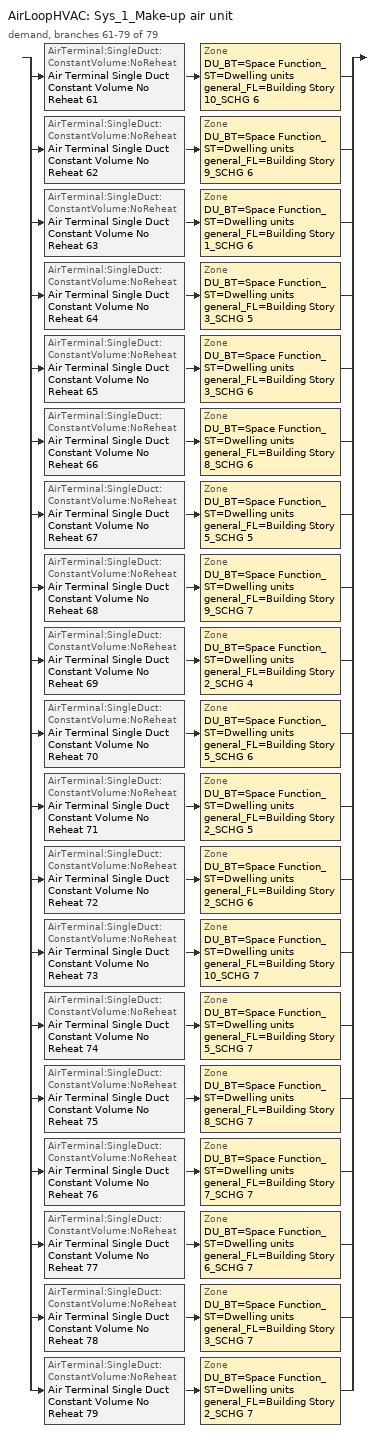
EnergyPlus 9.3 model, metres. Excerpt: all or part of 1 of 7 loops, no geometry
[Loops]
AirLoopHVAC 'Sys_1_Make-up air unit'
 demand, branches 61-79 of 79: split
  | AirTerminal:SingleDuct:ConstantVolume:NoReheat 'Air Terminal Single Duct Constant Volume No Reheat 61' > Zone 'DU_BT=Space Function_ST=Dwelling units general_FL=Building Story 10_SCHG 6'
  | AirTerminal:SingleDuct:ConstantVolume:NoReheat 'Air Terminal Single Duct Constant Volume No Reheat 62' > Zone 'DU_BT=Space Function_ST=Dwelling units general_FL=Building Story 9_SCHG 6'
  | AirTerminal:SingleDuct:ConstantVolume:NoReheat 'Air Terminal Single Duct Constant Volume No Reheat 63' > Zone 'DU_BT=Space Function_ST=Dwelling units general_FL=Building Story 1_SCHG 6'
  | AirTerminal:SingleDuct:ConstantVolume:NoReheat 'Air Terminal Single Duct Constant Volume No Reheat 64' > Zone 'DU_BT=Space Function_ST=Dwelling units general_FL=Building Story 3_SCHG 5'
  | AirTerminal:SingleDuct:ConstantVolume:NoReheat 'Air Terminal Single Duct Constant Volume No Reheat 65' > Zone 'DU_BT=Space Function_ST=Dwelling units general_FL=Building Story 3_SCHG 6'
  | AirTerminal:SingleDuct:ConstantVolume:NoReheat 'Air Terminal Single Duct Constant Volume No Reheat 66' > Zone 'DU_BT=Space Function_ST=Dwelling units general_FL=Building Story 8_SCHG 6'
  | AirTerminal:SingleDuct:ConstantVolume:NoReheat 'Air Terminal Single Duct Constant Volume No Reheat 67' > Zone 'DU_BT=Space Function_ST=Dwelling units general_FL=Building Story 5_SCHG 5'
  | AirTerminal:SingleDuct:ConstantVolume:NoReheat 'Air Terminal Single Duct Constant Volume No Reheat 68' > Zone 'DU_BT=Space Function_ST=Dwelling units general_FL=Building Story 9_SCHG 7'
  | AirTerminal:SingleDuct:ConstantVolume:NoReheat 'Air Terminal Single Duct Constant Volume No Reheat 69' > Zone 'DU_BT=Space Function_ST=Dwelling units general_FL=Building Story 2_SCHG 4'
  | AirTerminal:SingleDuct:ConstantVolume:NoReheat 'Air Terminal Single Duct Constant Volume No Reheat 70' > Zone 'DU_BT=Space Function_ST=Dwelling units general_FL=Building Story 5_SCHG 6'
  | AirTerminal:SingleDuct:ConstantVolume:NoReheat 'Air Terminal Single Duct Constant Volume No Reheat 71' > Zone 'DU_BT=Space Function_ST=Dwelling units general_FL=Building Story 2_SCHG 5'
  | AirTerminal:SingleDuct:ConstantVolume:NoReheat 'Air Terminal Single Duct Constant Volume No Reheat 72' > Zone 'DU_BT=Space Function_ST=Dwelling units general_FL=Building Story 2_SCHG 6'
  | AirTerminal:SingleDuct:ConstantVolume:NoReheat 'Air Terminal Single Duct Constant Volume No Reheat 73' > Zone 'DU_BT=Space Function_ST=Dwelling units general_FL=Building Story 10_SCHG 7'
  | AirTerminal:SingleDuct:ConstantVolume:NoReheat 'Air Terminal Single Duct Constant Volume No Reheat 74' > Zone 'DU_BT=Space Function_ST=Dwelling units general_FL=Building Story 5_SCHG 7'
  | AirTerminal:SingleDuct:ConstantVolume:NoReheat 'Air Terminal Single Duct Constant Volume No Reheat 75' > Zone 'DU_BT=Space Function_ST=Dwelling units general_FL=Building Story 8_SCHG 7'
  | AirTerminal:SingleDuct:ConstantVolume:NoReheat 'Air Terminal Single Duct Constant Volume No Reheat 76' > Zone 'DU_BT=Space Function_ST=Dwelling units general_FL=Building Story 7_SCHG 7'
  | AirTerminal:SingleDuct:ConstantVolume:NoReheat 'Air Terminal Single Duct Constant Volume No Reheat 77' > Zone 'DU_BT=Space Function_ST=Dwelling units general_FL=Building Story 6_SCHG 7'
  | AirTerminal:SingleDuct:ConstantVolume:NoReheat 'Air Terminal Single Duct Constant Volume No Reheat 78' > Zone 'DU_BT=Space Function_ST=Dwelling units general_FL=Building Story 3_SCHG 7'
  | AirTerminal:SingleDuct:ConstantVolume:NoReheat 'Air Terminal Single Duct Constant Volume No Reheat 79' > Zone 'DU_BT=Space Function_ST=Dwelling units general_FL=Building Story 2_SCHG 7'
[ZoneControl:Thermostat]
Name | Zone or ZoneList | Control Type Schedule | Control 1
DU_BT=Space Function_ST=Dwelling units general_FL=Building Story 10_SCHG 6 Thermostat | DU_BT=Space Function_ST=Dwelling units general_FL=Building Story 10_SCHG 6 | DU_BT=Space Function_ST=Dwelling units general_FL=Building Story 10_SCHG 6 Thermostat Schedule | Space Function Dwelling units general Thermostat 219
DU_BT=Space Function_ST=Dwelling units general_FL=Building Story 10_SCHG 7 Thermostat | DU_BT=Space Function_ST=Dwelling units general_FL=Building Story 10_SCHG 7 | DU_BT=Space Function_ST=Dwelling units general_FL=Building Story 10_SCHG 7 Thermostat Schedule | Space Function Dwelling units general Thermostat 231
DU_BT=Space Function_ST=Dwelling units general_FL=Building Story 1_SCHG 6 Thermostat | DU_BT=Space Function_ST=Dwelling units general_FL=Building Story 1_SCHG 6 | DU_BT=Space Function_ST=Dwelling units general_FL=Building Story 1_SCHG 6 Thermostat Schedule | Space Function Dwelling units general Thermostat 221
DU_BT=Space Function_ST=Dwelling units general_FL=Building Story 2_SCHG 4 Thermostat | DU_BT=Space Function_ST=Dwelling units general_FL=Building Story 2_SCHG 4 | DU_BT=Space Function_ST=Dwelling units general_FL=Building Story 2_SCHG 4 Thermostat Schedule | Space Function Dwelling units general Thermostat 227
DU_BT=Space Function_ST=Dwelling units general_FL=Building Story 2_SCHG 5 Thermostat | DU_BT=Space Function_ST=Dwelling units general_FL=Building Story 2_SCHG 5 | DU_BT=Space Function_ST=Dwelling units general_FL=Building Story 2_SCHG 5 Thermostat Schedule | Space Function Dwelling units general Thermostat 229
DU_BT=Space Function_ST=Dwelling units general_FL=Building Story 2_SCHG 6 Thermostat | DU_BT=Space Function_ST=Dwelling units general_FL=Building Story 2_SCHG 6 | DU_BT=Space Function_ST=Dwelling units general_FL=Building Story 2_SCHG 6 Thermostat Schedule | Space Function Dwelling units general Thermostat 230
DU_BT=Space Function_ST=Dwelling units general_FL=Building Story 2_SCHG 7 Thermostat | DU_BT=Space Function_ST=Dwelling units general_FL=Building Story 2_SCHG 7 | DU_BT=Space Function_ST=Dwelling units general_FL=Building Story 2_SCHG 7 Thermostat Schedule | Space Function Dwelling units general Thermostat 237
DU_BT=Space Function_ST=Dwelling units general_FL=Building Story 3_SCHG 5 Thermostat | DU_BT=Space Function_ST=Dwelling units general_FL=Building Story 3_SCHG 5 | DU_BT=Space Function_ST=Dwelling units general_FL=Building Story 3_SCHG 5 Thermostat Schedule | Space Function Dwelling units general Thermostat 222
DU_BT=Space Function_ST=Dwelling units general_FL=Building Story 3_SCHG 6 Thermostat | DU_BT=Space Function_ST=Dwelling units general_FL=Building Story 3_SCHG 6 | DU_BT=Space Function_ST=Dwelling units general_FL=Building Story 3_SCHG 6 Thermostat Schedule | Space Function Dwelling units general Thermostat 223
DU_BT=Space Function_ST=Dwelling units general_FL=Building Story 3_SCHG 7 Thermostat | DU_BT=Space Function_ST=Dwelling units general_FL=Building Story 3_SCHG 7 | DU_BT=Space Function_ST=Dwelling units general_FL=Building Story 3_SCHG 7 Thermostat Schedule | Space Function Dwelling units general Thermostat 236
DU_BT=Space Function_ST=Dwelling units general_FL=Building Story 5_SCHG 5 Thermostat | DU_BT=Space Function_ST=Dwelling units general_FL=Building Story 5_SCHG 5 | DU_BT=Space Function_ST=Dwelling units general_FL=Building Story 5_SCHG 5 Thermostat Schedule | Space Function Dwelling units general Thermostat 225
DU_BT=Space Function_ST=Dwelling units general_FL=Building Story 5_SCHG 6 Thermostat | DU_BT=Space Function_ST=Dwelling units general_FL=Building Story 5_SCHG 6 | DU_BT=Space Function_ST=Dwelling units general_FL=Building Story 5_SCHG 6 Thermostat Schedule | Space Function Dwelling units general Thermostat 228
DU_BT=Space Function_ST=Dwelling units general_FL=Building Story 5_SCHG 7 Thermostat | DU_BT=Space Function_ST=Dwelling units general_FL=Building Story 5_SCHG 7 | DU_BT=Space Function_ST=Dwelling units general_FL=Building Story 5_SCHG 7 Thermostat Schedule | Space Function Dwelling units general Thermostat 232
DU_BT=Space Function_ST=Dwelling units general_FL=Building Story 6_SCHG 7 Thermostat | DU_BT=Space Function_ST=Dwelling units general_FL=Building Story 6_SCHG 7 | DU_BT=Space Function_ST=Dwelling units general_FL=Building Story 6_SCHG 7 Thermostat Schedule | Space Function Dwelling units general Thermostat 235
DU_BT=Space Function_ST=Dwelling units general_FL=Building Story 7_SCHG 7 Thermostat | DU_BT=Space Function_ST=Dwelling units general_FL=Building Story 7_SCHG 7 | DU_BT=Space Function_ST=Dwelling units general_FL=Building Story 7_SCHG 7 Thermostat Schedule | Space Function Dwelling units general Thermostat 234
DU_BT=Space Function_ST=Dwelling units general_FL=Building Story 8_SCHG 6 Thermostat | DU_BT=Space Function_ST=Dwelling units general_FL=Building Story 8_SCHG 6 | DU_BT=Space Function_ST=Dwelling units general_FL=Building Story 8_SCHG 6 Thermostat Schedule | Space Function Dwelling units general Thermostat 224
DU_BT=Space Function_ST=Dwelling units general_FL=Building Story 8_SCHG 7 Thermostat | DU_BT=Space Function_ST=Dwelling units general_FL=Building Story 8_SCHG 7 | DU_BT=Space Function_ST=Dwelling units general_FL=Building Story 8_SCHG 7 Thermostat Schedule | Space Function Dwelling units general Thermostat 233
DU_BT=Space Function_ST=Dwelling units general_FL=Building Story 9_SCHG 6 Thermostat | DU_BT=Space Function_ST=Dwelling units general_FL=Building Story 9_SCHG 6 | DU_BT=Space Function_ST=Dwelling units general_FL=Building Story 9_SCHG 6 Thermostat Schedule | Space Function Dwelling units general Thermostat 220
DU_BT=Space Function_ST=Dwelling units general_FL=Building Story 9_SCHG 7 Thermostat | DU_BT=Space Function_ST=Dwelling units general_FL=Building Story 9_SCHG 7 | DU_BT=Space Function_ST=Dwelling units general_FL=Building Story 9_SCHG 7 Thermostat Schedule | Space Function Dwelling units general Thermostat 226
[ThermostatSetpoint:DualSetpoint] Heating Setpoint Temperature Schedule=NECB-G-Thermostat Setpoint-Heating; Cooling Setpoint Temperature Schedule=NECB-G-Thermostat Setpoint-Cooling
Space Function Dwelling units general Thermostat 219; Space Function Dwelling units general Thermostat 231; Space Function Dwelling units general Thermostat 221; Space Function Dwelling units general Thermostat 227; Space Function Dwelling units general Thermostat 229; Space Function Dwelling units general Thermostat 230; Space Function Dwelling units general Thermostat 237; Space Function Dwelling units general Thermostat 222; Space Function Dwelling units general Thermostat 223; Space Function Dwelling units general Thermostat 236; Space Function Dwelling units general Thermostat 225; Space Function Dwelling units general Thermostat 228; Space Function Dwelling units general Thermostat 232; Space Function Dwelling units general Thermostat 235; Space Function Dwelling units general Thermostat 234; Space Function Dwelling units general Thermostat 224; Space Function Dwelling units general Thermostat 233; Space Function Dwelling units general Thermostat 220; Space Function Dwelling units general Thermostat 226
[Zone equipment]
DU_BT=Space Function_ST=Dwelling units general_FL=Building Story 10_SCHG 6: DU_BT=Space Function_ST=Dwelling units general_FL=Building Story 10_SCHG 6 PTAC, Zone HVAC Baseboard Convective Water 61, Air Terminal Single Duct Constant Volume No Reheat 61
DU_BT=Space Function_ST=Dwelling units general_FL=Building Story 10_SCHG 7: DU_BT=Space Function_ST=Dwelling units general_FL=Building Story 10_SCHG 7 PTAC, Zone HVAC Baseboard Convective Water 73, Air Terminal Single Duct Constant Volume No Reheat 73
DU_BT=Space Function_ST=Dwelling units general_FL=Building Story 1_SCHG 6: DU_BT=Space Function_ST=Dwelling units general_FL=Building Story 1_SCHG 6 PTAC, Zone HVAC Baseboard Convective Water 63, Air Terminal Single Duct Constant Volume No Reheat 63
DU_BT=Space Function_ST=Dwelling units general_FL=Building Story 2_SCHG 4: DU_BT=Space Function_ST=Dwelling units general_FL=Building Story 2_SCHG 4 PTAC, Zone HVAC Baseboard Convective Water 69, Air Terminal Single Duct Constant Volume No Reheat 69
DU_BT=Space Function_ST=Dwelling units general_FL=Building Story 2_SCHG 5: DU_BT=Space Function_ST=Dwelling units general_FL=Building Story 2_SCHG 5 PTAC, Zone HVAC Baseboard Convective Water 71, Air Terminal Single Duct Constant Volume No Reheat 71
DU_BT=Space Function_ST=Dwelling units general_FL=Building Story 2_SCHG 6: DU_BT=Space Function_ST=Dwelling units general_FL=Building Story 2_SCHG 6 PTAC, Zone HVAC Baseboard Convective Water 72, Air Terminal Single Duct Constant Volume No Reheat 72
DU_BT=Space Function_ST=Dwelling units general_FL=Building Story 2_SCHG 7: DU_BT=Space Function_ST=Dwelling units general_FL=Building Story 2_SCHG 7 PTAC, Zone HVAC Baseboard Convective Water 79, Air Terminal Single Duct Constant Volume No Reheat 79
DU_BT=Space Function_ST=Dwelling units general_FL=Building Story 3_SCHG 5: DU_BT=Space Function_ST=Dwelling units general_FL=Building Story 3_SCHG 5 PTAC, Zone HVAC Baseboard Convective Water 64, Air Terminal Single Duct Constant Volume No Reheat 64
DU_BT=Space Function_ST=Dwelling units general_FL=Building Story 3_SCHG 6: DU_BT=Space Function_ST=Dwelling units general_FL=Building Story 3_SCHG 6 PTAC, Zone HVAC Baseboard Convective Water 65, Air Terminal Single Duct Constant Volume No Reheat 65
DU_BT=Space Function_ST=Dwelling units general_FL=Building Story 3_SCHG 7: DU_BT=Space Function_ST=Dwelling units general_FL=Building Story 3_SCHG 7 PTAC, Zone HVAC Baseboard Convective Water 78, Air Terminal Single Duct Constant Volume No Reheat 78
DU_BT=Space Function_ST=Dwelling units general_FL=Building Story 5_SCHG 5: DU_BT=Space Function_ST=Dwelling units general_FL=Building Story 5_SCHG 5 PTAC, Zone HVAC Baseboard Convective Water 67, Air Terminal Single Duct Constant Volume No Reheat 67
DU_BT=Space Function_ST=Dwelling units general_FL=Building Story 5_SCHG 6: DU_BT=Space Function_ST=Dwelling units general_FL=Building Story 5_SCHG 6 PTAC, Zone HVAC Baseboard Convective Water 70, Air Terminal Single Duct Constant Volume No Reheat 70
DU_BT=Space Function_ST=Dwelling units general_FL=Building Story 5_SCHG 7: DU_BT=Space Function_ST=Dwelling units general_FL=Building Story 5_SCHG 7 PTAC, Zone HVAC Baseboard Convective Water 74, Air Terminal Single Duct Constant Volume No Reheat 74
DU_BT=Space Function_ST=Dwelling units general_FL=Building Story 6_SCHG 7: DU_BT=Space Function_ST=Dwelling units general_FL=Building Story 6_SCHG 7 PTAC, Zone HVAC Baseboard Convective Water 77, Air Terminal Single Duct Constant Volume No Reheat 77
DU_BT=Space Function_ST=Dwelling units general_FL=Building Story 7_SCHG 7: DU_BT=Space Function_ST=Dwelling units general_FL=Building Story 7_SCHG 7 PTAC, Zone HVAC Baseboard Convective Water 76, Air Terminal Single Duct Constant Volume No Reheat 76
DU_BT=Space Function_ST=Dwelling units general_FL=Building Story 8_SCHG 6: DU_BT=Space Function_ST=Dwelling units general_FL=Building Story 8_SCHG 6 PTAC, Zone HVAC Baseboard Convective Water 66, Air Terminal Single Duct Constant Volume No Reheat 66
DU_BT=Space Function_ST=Dwelling units general_FL=Building Story 8_SCHG 7: DU_BT=Space Function_ST=Dwelling units general_FL=Building Story 8_SCHG 7 PTAC, Zone HVAC Baseboard Convective Water 75, Air Terminal Single Duct Constant Volume No Reheat 75
DU_BT=Space Function_ST=Dwelling units general_FL=Building Story 9_SCHG 6: DU_BT=Space Function_ST=Dwelling units general_FL=Building Story 9_SCHG 6 PTAC, Zone HVAC Baseboard Convective Water 62, Air Terminal Single Duct Constant Volume No Reheat 62
DU_BT=Space Function_ST=Dwelling units general_FL=Building Story 9_SCHG 7: DU_BT=Space Function_ST=Dwelling units general_FL=Building Story 9_SCHG 7 PTAC, Zone HVAC Baseboard Convective Water 68, Air Terminal Single Duct Constant Volume No Reheat 68
[Sizing:Zone] Zone Cooling Design Supply Air Temperature Input Method=SupplyAirTemperature; Zone Cooling Design Supply Air Temperature {C}=13; Zone Cooling Design Supply Air Temperature Difference {deltaC}=11.11; Zone Heating Design Supply Air Temperature Input Method=SupplyAirTemperature; Zone Heating Design Supply Air Temperature {C}=43; Zone Heating Design Supply Air Temperature Difference {deltaC}=11.11; Zone Cooling Design Supply Air Humidity Ratio {kgWater/kgDryAir}=0.0085; Zone Heating Design Supply Air Humidity Ratio {kgWater/kgDryAir}=0.008; Design Specification Outdoor Air Object=Space Function Dwelling units general Ventilation; Zone Heating Sizing Factor=1.3; Zone Cooling Sizing Factor=1.1; Cooling Design Air Flow Method=DesignDay; Cooling Design Air Flow Rate {m3/s}=0; Cooling Minimum Air Flow per Zone Floor Area {m3/s-m2}=0.000762; Cooling Minimum Air Flow {m3/s}=0; Cooling Minimum Air Flow Fraction=0; Heating Design Air Flow Method=DesignDay; Heating Design Air Flow Rate {m3/s}=0; Heating Maximum Air Flow per Zone Floor Area {m3/s-m2}=0.002032; Heating Maximum Air Flow {m3/s}=0.141576; Heating Maximum Air Flow Fraction=0.3; Account for Dedicated Outdoor Air System=No
DU_BT=Space Function_ST=Dwelling units general_FL=Building Story 10_SCHG 6; DU_BT=Space Function_ST=Dwelling units general_FL=Building Story 10_SCHG 7; DU_BT=Space Function_ST=Dwelling units general_FL=Building Story 1_SCHG 6; DU_BT=Space Function_ST=Dwelling units general_FL=Building Story 2_SCHG 4; DU_BT=Space Function_ST=Dwelling units general_FL=Building Story 2_SCHG 5; DU_BT=Space Function_ST=Dwelling units general_FL=Building Story 2_SCHG 6; DU_BT=Space Function_ST=Dwelling units general_FL=Building Story 2_SCHG 7; DU_BT=Space Function_ST=Dwelling units general_FL=Building Story 3_SCHG 5; DU_BT=Space Function_ST=Dwelling units general_FL=Building Story 3_SCHG 6; DU_BT=Space Function_ST=Dwelling units general_FL=Building Story 3_SCHG 7; DU_BT=Space Function_ST=Dwelling units general_FL=Building Story 5_SCHG 5; DU_BT=Space Function_ST=Dwelling units general_FL=Building Story 5_SCHG 6; DU_BT=Space Function_ST=Dwelling units general_FL=Building Story 5_SCHG 7; DU_BT=Space Function_ST=Dwelling units general_FL=Building Story 6_SCHG 7; DU_BT=Space Function_ST=Dwelling units general_FL=Building Story 7_SCHG 7; DU_BT=Space Function_ST=Dwelling units general_FL=Building Story 8_SCHG 6; DU_BT=Space Function_ST=Dwelling units general_FL=Building Story 8_SCHG 7; DU_BT=Space Function_ST=Dwelling units general_FL=Building Story 9_SCHG 6; DU_BT=Space Function_ST=Dwelling units general_FL=Building Story 9_SCHG 7
[DesignSpecification:OutdoorAir]
Space Function Dwelling units general Ventilation: Outdoor Air Method=Sum; Outdoor Air Flow per Person {m3/s-person}=0.00235974; Outdoor Air Flow per Zone Floor Area {m3/s-m2}=0.0003048; Outdoor Air Flow per Zone {m3/s}=0; Outdoor Air Flow Air Changes per Hour {1/hr}=0
[ZoneHVAC:PackagedTerminalAirConditioner] Availability Schedule=Always On Discrete; Cooling Supply Air Flow Rate {m3/s}=Autosize; Heating Supply Air Flow Rate {m3/s}=Autosize; No Load Supply Air Flow Rate {m3/s}=Autosize; Cooling Outdoor Air Flow Rate {m3/s}=1e-05; Heating Outdoor Air Flow Rate {m3/s}=1e-05; No Load Outdoor Air Flow Rate {m3/s}=1e-05; Fan Placement=DrawThrough
Name | Supply Air Fan | Heating Coil | Cooling Coil
DU_BT=Space Function_ST=Dwelling units general_FL=Building Story 10_SCHG 6 PTAC | Fan Constant Volume 62 | Coil Heating Electric 61 | Coil Cooling DX Single Speed 62 6kBtu/hr 11.0EER
DU_BT=Space Function_ST=Dwelling units general_FL=Building Story 10_SCHG 7 PTAC | Fan Constant Volume 74 | Coil Heating Electric 73 | Coil Cooling DX Single Speed 74 7kBtu/hr 10.9EER
DU_BT=Space Function_ST=Dwelling units general_FL=Building Story 1_SCHG 6 PTAC | Fan Constant Volume 64 | Coil Heating Electric 63 | Coil Cooling DX Single Speed 64 3kBtu/hr 11.0EER
DU_BT=Space Function_ST=Dwelling units general_FL=Building Story 2_SCHG 4 PTAC | Fan Constant Volume 70 | Coil Heating Electric 69 | Coil Cooling DX Single Speed 70 5kBtu/hr 11.0EER
DU_BT=Space Function_ST=Dwelling units general_FL=Building Story 2_SCHG 5 PTAC | Fan Constant Volume 72 | Coil Heating Electric 71 | Coil Cooling DX Single Speed 72 5kBtu/hr 11.0EER
DU_BT=Space Function_ST=Dwelling units general_FL=Building Story 2_SCHG 6 PTAC | Fan Constant Volume 73 | Coil Heating Electric 72 | Coil Cooling DX Single Speed 73 5kBtu/hr 11.0EER
DU_BT=Space Function_ST=Dwelling units general_FL=Building Story 2_SCHG 7 PTAC | Fan Constant Volume 80 | Coil Heating Electric 79 | Coil Cooling DX Single Speed 80 4kBtu/hr 11.0EER
DU_BT=Space Function_ST=Dwelling units general_FL=Building Story 3_SCHG 5 PTAC | Fan Constant Volume 65 | Coil Heating Electric 64 | Coil Cooling DX Single Speed 65 5kBtu/hr 11.0EER
DU_BT=Space Function_ST=Dwelling units general_FL=Building Story 3_SCHG 6 PTAC | Fan Constant Volume 66 | Coil Heating Electric 65 | Coil Cooling DX Single Speed 66 4kBtu/hr 11.0EER
DU_BT=Space Function_ST=Dwelling units general_FL=Building Story 3_SCHG 7 PTAC | Fan Constant Volume 79 | Coil Heating Electric 78 | Coil Cooling DX Single Speed 79 5kBtu/hr 11.0EER
DU_BT=Space Function_ST=Dwelling units general_FL=Building Story 5_SCHG 5 PTAC | Fan Constant Volume 68 | Coil Heating Electric 67 | Coil Cooling DX Single Speed 68 5kBtu/hr 11.0EER
DU_BT=Space Function_ST=Dwelling units general_FL=Building Story 5_SCHG 6 PTAC | Fan Constant Volume 71 | Coil Heating Electric 70 | Coil Cooling DX Single Speed 71 4kBtu/hr 11.0EER
DU_BT=Space Function_ST=Dwelling units general_FL=Building Story 5_SCHG 7 PTAC | Fan Constant Volume 75 | Coil Heating Electric 74 | Coil Cooling DX Single Speed 75 5kBtu/hr 11.0EER
DU_BT=Space Function_ST=Dwelling units general_FL=Building Story 6_SCHG 7 PTAC | Fan Constant Volume 78 | Coil Heating Electric 77 | Coil Cooling DX Single Speed 78 4kBtu/hr 11.0EER
DU_BT=Space Function_ST=Dwelling units general_FL=Building Story 7_SCHG 7 PTAC | Fan Constant Volume 77 | Coil Heating Electric 76 | Coil Cooling DX Single Speed 77 4kBtu/hr 11.0EER
DU_BT=Space Function_ST=Dwelling units general_FL=Building Story 8_SCHG 6 PTAC | Fan Constant Volume 67 | Coil Heating Electric 66 | Coil Cooling DX Single Speed 67 5kBtu/hr 11.0EER
DU_BT=Space Function_ST=Dwelling units general_FL=Building Story 8_SCHG 7 PTAC | Fan Constant Volume 76 | Coil Heating Electric 75 | Coil Cooling DX Single Speed 76 5kBtu/hr 11.0EER
DU_BT=Space Function_ST=Dwelling units general_FL=Building Story 9_SCHG 6 PTAC | Fan Constant Volume 63 | Coil Heating Electric 62 | Coil Cooling DX Single Speed 63 4kBtu/hr 11.0EER
DU_BT=Space Function_ST=Dwelling units general_FL=Building Story 9_SCHG 7 PTAC | Fan Constant Volume 69 | Coil Heating Electric 68 | Coil Cooling DX Single Speed 69 5kBtu/hr 11.0EER
[Fan:ConstantVolume] Availability Schedule=Always On Discrete; Fan Total Efficiency=0.39975; Pressure Rise {Pa}=640; Maximum Flow Rate {m3/s}=AutoSize; Motor Efficiency=0.615; Motor In Airstream Fraction=1
Fan Constant Volume 62; Fan Constant Volume 74; Fan Constant Volume 64; Fan Constant Volume 70; Fan Constant Volume 72; Fan Constant Volume 73; Fan Constant Volume 80; Fan Constant Volume 65; Fan Constant Volume 66; Fan Constant Volume 79; Fan Constant Volume 68; Fan Constant Volume 71; Fan Constant Volume 75; Fan Constant Volume 78; Fan Constant Volume 77; Fan Constant Volume 67; Fan Constant Volume 76; Fan Constant Volume 63; Fan Constant Volume 69
[Coil:Heating:Electric] Availability Schedule=ON_OFF_ALWAYS_OFF; Efficiency=1; Nominal Capacity {W}=Autosize
Coil Heating Electric 61; Coil Heating Electric 73; Coil Heating Electric 63; Coil Heating Electric 69; Coil Heating Electric 71; Coil Heating Electric 72; Coil Heating Electric 79; Coil Heating Electric 64; Coil Heating Electric 65; Coil Heating Electric 78; Coil Heating Electric 67; Coil Heating Electric 70; Coil Heating Electric 74; Coil Heating Electric 77; Coil Heating Electric 76; Coil Heating Electric 66; Coil Heating Electric 75; Coil Heating Electric 62; Coil Heating Electric 68
[Coil:Cooling:DX:SingleSpeed] Availability Schedule=Always On Discrete; Gross Rated Total Cooling Capacity {W}=Autosize; Gross Rated Sensible Heat Ratio=Autosize; Rated Air Flow Rate {m3/s}=Autosize; Rated Evaporator Fan Power Per Volume Flow Rate {W/(m3/s)}=773.3; Total Cooling Capacity Function of Temperature Curve=DXCOOL-NECB2011-REF-CAPFT; Total Cooling Capacity Function of Flow Fraction Curve=DXCOOL-NECB2011-REF-CAPFFLOW; Energy Input Ratio Function of Temperature Curve=DXCOOL-NECB2011-REF-COOLEIRFT; Energy Input Ratio Function of Flow Fraction Curve=DXCOOL-NECB2011-REF-COOLEIRFFLOW; Part Load Fraction Correlation Curve=DXCOOL-NECB2011-REF-COOLPLFFPLR; Minimum Outdoor Dry-Bulb Temperature for Compressor Operation {C}=-25; Condenser Type=AirCooled; Evaporative Condenser Effectiveness=0; Evaporative Condenser Air Flow Rate {m3/s}=Autosize; Evaporative Condenser Pump Rated Power Consumption {W}=Autosize; Crankcase Heater Capacity {W}=0; Maximum Outdoor Dry-Bulb Temperature for Crankcase Heater Operation {C}=0; Basin Heater Capacity {W/K}=0; Basin Heater Setpoint Temperature {C}=10
Name | Gross Rated Cooling COP {W/W}
Coil Cooling DX Single Speed 62 6kBtu/hr 11.0EER; Coil Cooling DX Single Speed 64 3kBtu/hr 11.0EER; Coil Cooling DX Single Speed 70 5kBtu/hr 11.0EER; Coil Cooling DX Single Speed 72 5kBtu/hr 11.0EER; Coil Cooling DX Single Speed 73 5kBtu/hr 11.0EER; Coil Cooling DX Single Speed 80 4kBtu/hr 11.0EER; Coil Cooling DX Single Speed 65 5kBtu/hr 11.0EER; Coil Cooling DX Single Speed 66 4kBtu/hr 11.0EER; Coil Cooling DX Single Speed 79 5kBtu/hr 11.0EER; Coil Cooling DX Single Speed 68 5kBtu/hr 11.0EER; Coil Cooling DX Single Speed 71 4kBtu/hr 11.0EER; Coil Cooling DX Single Speed 75 5kBtu/hr 11.0EER; Coil Cooling DX Single Speed 78 4kBtu/hr 11.0EER; Coil Cooling DX Single Speed 77 4kBtu/hr 11.0EER; Coil Cooling DX Single Speed 67 5kBtu/hr 11.0EER; Coil Cooling DX Single Speed 76 5kBtu/hr 11.0EER; Coil Cooling DX Single Speed 63 4kBtu/hr 11.0EER; Coil Cooling DX Single Speed 69 5kBtu/hr 11.0EER | 3.80183
Coil Cooling DX Single Speed 74 7kBtu/hr 10.9EER | 3.77557
[AirTerminal:SingleDuct:ConstantVolume:NoReheat] Availability Schedule=Always On Discrete; Maximum Air Flow Rate {m3/s}=AutoSize
Air Terminal Single Duct Constant Volume No Reheat 61; Air Terminal Single Duct Constant Volume No Reheat 73; Air Terminal Single Duct Constant Volume No Reheat 63; Air Terminal Single Duct Constant Volume No Reheat 69; Air Terminal Single Duct Constant Volume No Reheat 71; Air Terminal Single Duct Constant Volume No Reheat 72; Air Terminal Single Duct Constant Volume No Reheat 79; Air Terminal Single Duct Constant Volume No Reheat 64; Air Terminal Single Duct Constant Volume No Reheat 65; Air Terminal Single Duct Constant Volume No Reheat 78; Air Terminal Single Duct Constant Volume No Reheat 67; Air Terminal Single Duct Constant Volume No Reheat 70; Air Terminal Single Duct Constant Volume No Reheat 74; Air Terminal Single Duct Constant Volume No Reheat 77; Air Terminal Single Duct Constant Volume No Reheat 76; Air Terminal Single Duct Constant Volume No Reheat 66; Air Terminal Single Duct Constant Volume No Reheat 75; Air Terminal Single Duct Constant Volume No Reheat 62; Air Terminal Single Duct Constant Volume No Reheat 68
[Schedule:Compact]
DU_BT=Space Function_ST=Dwelling units general_FL=Building Story 10_SCHG 6 Thermostat Schedule; DU_BT=Space Function_ST=Dwelling units general_FL=Building Story 10_SCHG 7 Thermostat Schedule; DU_BT=Space Function_ST=Dwelling units general_FL=Building Story 1_SCHG 6 Thermostat Schedule; DU_BT=Space Function_ST=Dwelling units general_FL=Building Story 2_SCHG 4 Thermostat Schedule; DU_BT=Space Function_ST=Dwelling units general_FL=Building Story 2_SCHG 5 Thermostat Schedule; DU_BT=Space Function_ST=Dwelling units general_FL=Building Story 2_SCHG 6 Thermostat Schedule; DU_BT=Space Function_ST=Dwelling units general_FL=Building Story 2_SCHG 7 Thermostat Schedule; DU_BT=Space Function_ST=Dwelling units general_FL=Building Story 3_SCHG 5 Thermostat Schedule; DU_BT=Space Function_ST=Dwelling units general_FL=Building Story 3_SCHG 6 Thermostat Schedule; DU_BT=Space Function_ST=Dwelling units general_FL=Building Story 3_SCHG 7 Thermostat Schedule; DU_BT=Space Function_ST=Dwelling units general_FL=Building Story 5_SCHG 5 Thermostat Schedule; DU_BT=Space Function_ST=Dwelling units general_FL=Building Story 5_SCHG 6 Thermostat Schedule; DU_BT=Space Function_ST=Dwelling units general_FL=Building Story 5_SCHG 7 Thermostat Schedule; DU_BT=Space Function_ST=Dwelling units general_FL=Building Story 6_SCHG 7 Thermostat Schedule; DU_BT=Space Function_ST=Dwelling units general_FL=Building Story 7_SCHG 7 Thermostat Schedule; DU_BT=Space Function_ST=Dwelling units general_FL=Building Story 8_SCHG 6 Thermostat Schedule; DU_BT=Space Function_ST=Dwelling units general_FL=Building Story 8_SCHG 7 Thermostat Schedule; DU_BT=Space Function_ST=Dwelling units general_FL=Building Story 9_SCHG 6 Thermostat Schedule; DU_BT=Space Function_ST=Dwelling units general_FL=Building Story 9_SCHG 7 Thermostat Schedule: Through: 12/31, For: AllDays, Until: 24:00, 4
[Schedule:Day:Interval]
NECB-G-Thermostat Setpoint-Heating Sun|Hol Day; NECB-G-Thermostat Setpoint-Heating Default|Wkdy Day; NECB-G-Thermostat Setpoint-Heating Sat Day; NECB-G-Thermostat Setpoint-Heating Default: No, 01:00, 22, 07:00, 18, 08:00, 20, 24:00, 22
NECB-G-Thermostat Setpoint-Cooling Sun|Hol Day; NECB-G-Thermostat Setpoint-Cooling Default|Wkdy Day; NECB-G-Thermostat Setpoint-Cooling Sat Day; NECB-G-Thermostat Setpoint-Cooling Default: No, 24:00, 24
sunON_OFF_ALWAYS_OFF 1; wkdON_OFF_ALWAYS_OFF 1; satON_OFF_ALWAYS_OFF 1; Schedule Day 3: No, 01:00, 0, 02:00, 0, 03:00, 0, 04:00, 0, 05:00, 0, 06:00, 0, 07:00, 0, 08:00, 0, 09:00, 0, 10:00, 0, 11:00, 0, 12:00, 0, 13:00, 0, 14:00, 0, 15:00, 0, 16:00, 0, 17:00, 0, 18:00, 0, 19:00, 0, 20:00, 0, 21:00, 0, 22:00, 0, 23:00, 0, 24:00, 0
[Schedule:Week:Daily]
NECB-G-Thermostat Setpoint-Heating Week Rule - Jan1-Dec31: NECB-G-Thermostat Setpoint-Heating Sun|Hol Day, NECB-G-Thermostat Setpoint-Heating Default|Wkdy Day, NECB-G-Thermostat Setpoint-Heating Default|Wkdy Day, NECB-G-Thermostat Setpoint-Heating Default|Wkdy Day, NECB-G-Thermostat Setpoint-Heating Default|Wkdy Day, NECB-G-Thermostat Setpoint-Heating Default|Wkdy Day, NECB-G-Thermostat Setpoint-Heating Sat Day, NECB-G-Thermostat Setpoint-Heating Default, NECB-G-Thermostat Setpoint-Heating Default, NECB-G-Thermostat Setpoint-Heating Default, NECB-G-Thermostat Setpoint-Heating Default, NECB-G-Thermostat Setpoint-Heating Default
NECB-G-Thermostat Setpoint-Cooling Week Rule - Jan1-Dec31: NECB-G-Thermostat Setpoint-Cooling Sun|Hol Day, NECB-G-Thermostat Setpoint-Cooling Default|Wkdy Day, NECB-G-Thermostat Setpoint-Cooling Default|Wkdy Day, NECB-G-Thermostat Setpoint-Cooling Default|Wkdy Day, NECB-G-Thermostat Setpoint-Cooling Default|Wkdy Day, NECB-G-Thermostat Setpoint-Cooling Default|Wkdy Day, NECB-G-Thermostat Setpoint-Cooling Sat Day, NECB-G-Thermostat Setpoint-Cooling Default, NECB-G-Thermostat Setpoint-Cooling Default, NECB-G-Thermostat Setpoint-Cooling Default, NECB-G-Thermostat Setpoint-Cooling Default, NECB-G-Thermostat Setpoint-Cooling Default
ON_OFF_ALWAYS_OFF Week Rule - Jan1-Dec31: sunON_OFF_ALWAYS_OFF 1, wkdON_OFF_ALWAYS_OFF 1, wkdON_OFF_ALWAYS_OFF 1, wkdON_OFF_ALWAYS_OFF 1, wkdON_OFF_ALWAYS_OFF 1, wkdON_OFF_ALWAYS_OFF 1, satON_OFF_ALWAYS_OFF 1, Schedule Day 3, Schedule Day 3, Schedule Day 3, Schedule Day 3, Schedule Day 3
[Schedule:Year]
NECB-G-Thermostat Setpoint-Heating: NECB-G-Thermostat Setpoint-Heating Week Rule - Jan1-Dec31, 1, 1, 12, 31
NECB-G-Thermostat Setpoint-Cooling: NECB-G-Thermostat Setpoint-Cooling Week Rule - Jan1-Dec31, 1, 1, 12, 31
ON_OFF_ALWAYS_OFF: ON_OFF_ALWAYS_OFF Week Rule - Jan1-Dec31, 1, 1, 12, 31
[Schedule:Constant]
Always On Discrete: Hourly Value=1
[Curve:Biquadratic] Minimum Value of x {BasedOnField A2}=13; Maximum Value of x {BasedOnField A2}=24; Minimum Value of y {BasedOnField A3}=24; Maximum Value of y {BasedOnField A3}=46
Name | Coefficient1 Constant | Coefficient2 x | Coefficient3 x**2 | Coefficient4 y | Coefficient5 y**2 | Coefficient6 x*y
DXCOOL-NECB2011-REF-CAPFT | 0.867905 | 0.0142459 | 0.00055436 | -0.0075575 | 3.3e-05 | -0.0001918
DXCOOL-NECB2011-REF-COOLEIRFT | 0.114171 | 0.0281822 | -0.0004199 | 0.0214108 | 0.000161028 | -0.000679104
[Curve:Quadratic] Minimum Value of x {BasedOnField A2}=0.5; Maximum Value of x {BasedOnField A2}=1.5
Name | Coefficient1 Constant | Coefficient2 x | Coefficient3 x**2
DXCOOL-NECB2011-REF-CAPFFLOW | 0.8 | 0.2 | 0
DXCOOL-NECB2011-REF-COOLEIRFFLOW | 1.1552 | -0.1808 | 0.0256
[Curve:Cubic]
DXCOOL-NECB2011-REF-COOLPLFFPLR: Coefficient1 Constant=0.0277; Coefficient2 x=4.9151; Coefficient3 x**2=-8.184; Coefficient4 x**3=4.2702; Minimum Value of x {BasedOnField A2}=0.7; Maximum Value of x {BasedOnField A2}=1
